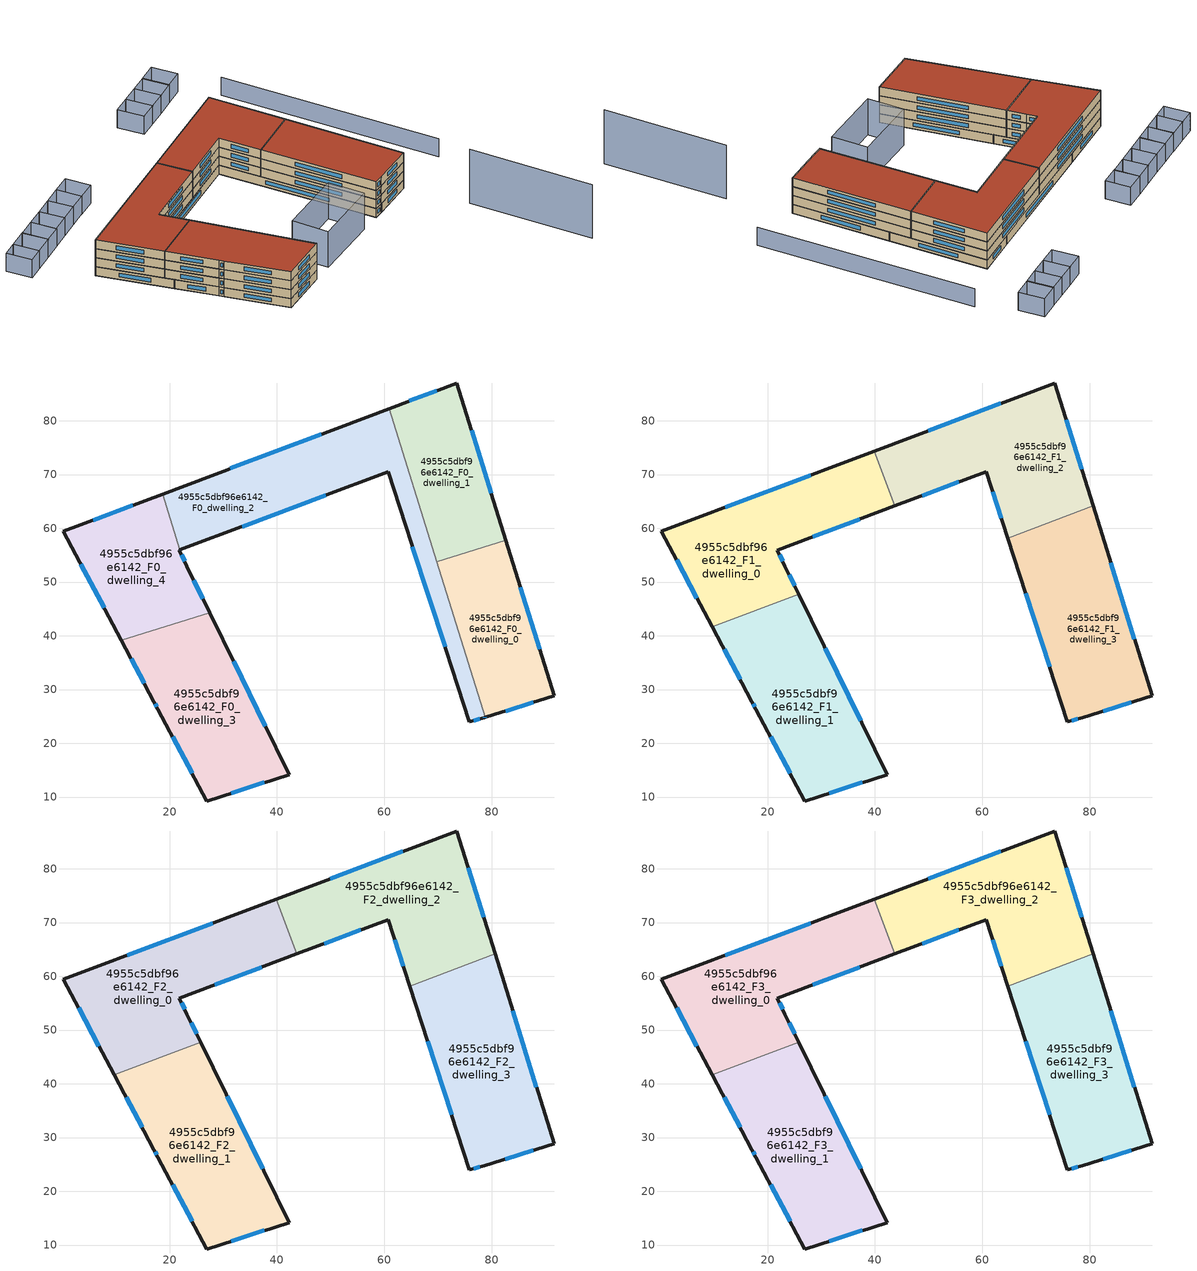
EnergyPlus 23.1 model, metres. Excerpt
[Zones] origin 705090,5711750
4955c5dbf96e6142_F0_dwelling_0
 floor ground (EU_floor_Construction): 91.55,28.8 82.57,57.74 69.74,53.75 78.74,24.81 z0
 wall outside (EU_wall_Construction): 82.57,57.74 91.55,28.8 78.74,24.81 z0:3
 wall to 4955c5dbf96e6142_F0_dwelling_1 (EU_wall_Construction): 69.74,53.75 82.57,57.74 z0:3
 wall to 4955c5dbf96e6142_F0_dwelling_2 (EU_wall_Construction): 78.74,24.81 69.74,53.75 z0:3
 window (EU_Window_Construction): 85.26,49.07 88.86,37.46 / 87.72,27.61 82.57,26.01 z0.9:2.1
4955c5dbf96e6142_F0_dwelling_1
 floor ground (EU_floor_Construction): 82.57,57.74 73.47,87.04 60.87,82.28 69.74,53.75 z0
 wall outside (EU_wall_Construction): 60.87,82.28 73.47,87.04 82.57,57.74 z0:3
 wall to 4955c5dbf96e6142_F0_dwelling_2 (EU_wall_Construction): 69.74,53.75 60.87,82.28 z0:3
 window (EU_Window_Construction): 64.64,83.7 69.7,85.61 / 76.19,78.26 79.85,66.51 z0.9:2.1
4955c5dbf96e6142_F0_dwelling_2
 floor ground (EU_floor_Construction): 78.59,24.77 78.74,24.81 60.87,82.28 18.7,66.38 21.94,55.96 60.66,70.53 75.8,24 z0
 wall outside (EU_wall_Construction): 18.7,66.38 60.87,82.28 / 78.74,24.81 78.59,24.77 75.8,24 60.66,70.53 21.94,55.96 z0:3
 wall to 4955c5dbf96e6142_F0_dwelling_4 (EU_wall_Construction): 21.94,55.96 18.7,66.38 z0:3
 window (EU_Window_Construction): 71.27,37.93 65.19,56.6 / 49.07,66.17 33.53,60.32 / 31.33,71.14 48.25,77.52 / 78.69,24.8 78.64,24.78 / 77.76,24.54 76.64,24.23 z0.9:2.1
4955c5dbf96e6142_F0_dwelling_3
 floor ground (EU_floor_Construction): 42.23,14.18 27.5,44.27 11.04,39.16 17.1,27.76 17.85,26.35 26.95,9.26 z0
 wall outside (EU_wall_Construction): 27.5,44.27 42.23,14.18 26.95,9.26 17.85,26.35 17.1,27.76 11.04,39.16 z0:3
 wall to 4955c5dbf96e6142_F0_dwelling_4 (EU_wall_Construction): 11.04,39.16 27.5,44.27 z0:3
 window (EU_Window_Construction): 15.29,31.17 12.86,35.75 / 31.91,35.26 37.82,23.18 / 37.66,12.71 31.52,10.73 / 24.22,14.38 20.57,21.24 / 17.63,26.78 17.33,27.34 z0.9:2.1
4955c5dbf96e6142_F0_dwelling_4
 floor ground (EU_floor_Construction): 27.5,44.27 23.25,52.95 21.84,55.93 21.94,55.96 18.7,66.38 0.26,59.42 11.04,39.16 z0
 wall outside (EU_wall_Construction): 11.04,39.16 0.26,59.42 18.7,66.38 / 21.94,55.96 21.84,55.93 23.25,52.95 27.5,44.27 z0:3
 window (EU_Window_Construction): 7.82,45.22 3.49,53.35 / 5.78,61.5 13.18,64.29 / 21.91,55.95 21.87,55.94 / 22.26,55.04 22.83,53.84 / 24.52,50.36 26.23,46.87 z0.9:2.1
4955c5dbf96e6142_F1_dwelling_0
 floor to 4955c5dbf96e6142_F0_dwelling_4 (EU_floor_Construction): 25.8,47.75 23.25,52.95 21.84,55.93 21.94,55.97 18.71,66.38 0.26,59.42 9.7,41.68 z3
 floor to 4955c5dbf96e6142_F0_dwelling_2 (EU_floor_Construction): 43.71,64.15 39.86,74.36 18.71,66.38 21.94,55.97 z3
 wall outside (EU_wall_Construction): 9.7,41.68 0.26,59.42 39.86,74.36 / 43.71,64.15 21.84,55.93 23.25,52.95 25.8,47.75 z3:6
 wall to 4955c5dbf96e6142_F1_dwelling_1 (EU_wall_Construction): 25.8,47.75 9.7,41.68 z3:6
 wall to 4955c5dbf96e6142_F1_dwelling_2 (EU_wall_Construction): 39.86,74.36 43.71,64.15 z3:6
 window (EU_Window_Construction): 24.01,51.4 25.03,49.31 / 6.88,46.99 3.09,54.11 / 12.12,63.89 28.01,69.89 / 37.16,61.69 28.39,58.39 / 22.26,55.04 22.83,53.84 z3.9:5.1
4955c5dbf96e6142_F1_dwelling_1
 floor to 4955c5dbf96e6142_F0_dwelling_3 (EU_floor_Construction): 42.23,14.18 27.5,44.27 11.04,39.16 17.1,27.76 17.85,26.35 26.95,9.26 z3
 floor to 4955c5dbf96e6142_F0_dwelling_4 (EU_floor_Construction): 27.5,44.27 25.8,47.75 9.7,41.68 11.04,39.16 z3
 wall outside (EU_wall_Construction): 25.8,47.75 42.23,14.18 26.95,9.26 17.85,26.35 17.1,27.76 9.7,41.68 z3:6
 window (EU_Window_Construction): 24.22,14.38 20.57,21.24 / 17.63,26.78 17.33,27.34 / 14.89,31.93 11.92,37.51 / 30.72,37.7 37.31,24.23 / 37.66,12.71 31.52,10.73 z3.9:5.1
4955c5dbf96e6142_F1_dwelling_2
 floor to 4955c5dbf96e6142_F0_dwelling_1 (EU_floor_Construction): 80.57,64.16 73.47,87.04 60.87,82.28 67.98,59.41 z3
 floor to 4955c5dbf96e6142_F0_dwelling_2 (EU_floor_Construction): 67.98,59.41 60.87,82.28 39.86,74.36 43.71,64.15 60.66,70.53 64.68,58.17 z3
 wall outside (EU_wall_Construction): 39.86,74.36 73.47,87.04 80.57,64.16 / 64.68,58.17 60.66,70.53 43.71,64.15 z3:6
 wall to 4955c5dbf96e6142_F1_dwelling_3 (EU_wall_Construction): 80.57,64.16 64.68,58.17 z3:6
 window (EU_Window_Construction): 49.92,78.15 63.41,83.24 / 75.6,80.19 78.45,71.01 / 63.48,61.87 61.86,66.83 / 55.59,68.62 48.79,66.06 z3.9:5.1
4955c5dbf96e6142_F1_dwelling_3
 floor to 4955c5dbf96e6142_F0_dwelling_0 (EU_floor_Construction): 91.55,28.8 82.57,57.74 69.74,53.75 78.74,24.81 z3
 floor to 4955c5dbf96e6142_F0_dwelling_1 (EU_floor_Construction): 82.57,57.74 80.57,64.16 67.98,59.41 69.74,53.75 z3
 floor to 4955c5dbf96e6142_F0_dwelling_2 (EU_floor_Construction): 78.59,24.77 78.74,24.81 67.98,59.41 64.68,58.17 75.8,24 z3
 wall outside (EU_wall_Construction): 80.57,64.16 91.55,28.8 78.59,24.77 75.8,24 64.68,58.17 z3:6
 window (EU_Window_Construction): 77.76,24.54 76.64,24.23 / 72.47,34.23 68.01,47.94 / 83.86,53.58 88.27,39.39 / 87.67,27.59 82.47,25.97 z3.9:5.1
4955c5dbf96e6142_F2_dwelling_0
 floor to 4955c5dbf96e6142_F1_dwelling_0 (EU_floor_Construction): 25.8,47.75 23.25,52.95 21.84,55.93 43.71,64.15 39.86,74.36 0.26,59.42 9.7,41.68 z6
 wall outside (EU_wall_Construction): 9.7,41.68 0.26,59.42 39.86,74.36 / 43.71,64.15 21.84,55.93 23.25,52.95 25.8,47.75 z6:9
 wall to 4955c5dbf96e6142_F2_dwelling_1 (EU_wall_Construction): 25.8,47.75 9.7,41.68 z6:9
 wall to 4955c5dbf96e6142_F2_dwelling_2 (EU_wall_Construction): 39.86,74.36 43.71,64.15 z6:9
 window (EU_Window_Construction): 24.01,51.4 25.03,49.31 / 6.88,46.99 3.09,54.11 / 12.12,63.89 28.01,69.89 / 37.16,61.69 28.39,58.39 / 22.26,55.04 22.83,53.84 z6.9:8.1
4955c5dbf96e6142_F2_dwelling_1
 floor to 4955c5dbf96e6142_F1_dwelling_1 (EU_floor_Construction): 42.23,14.18 25.8,47.75 9.7,41.68 17.1,27.76 17.85,26.35 26.95,9.26 z6
 wall outside (EU_wall_Construction): 25.8,47.75 42.23,14.18 26.95,9.26 17.85,26.35 17.1,27.76 9.7,41.68 z6:9
 window (EU_Window_Construction): 24.22,14.38 20.57,21.24 / 17.63,26.78 17.33,27.34 / 14.89,31.93 11.92,37.51 / 30.72,37.7 37.31,24.23 / 37.66,12.71 31.52,10.73 z6.9:8.1
4955c5dbf96e6142_F2_dwelling_2
 floor to 4955c5dbf96e6142_F1_dwelling_2 (EU_floor_Construction): 80.57,64.16 73.47,87.04 39.86,74.36 43.71,64.15 60.66,70.53 64.68,58.17 z6
 wall outside (EU_wall_Construction): 39.86,74.36 73.47,87.04 80.57,64.16 / 64.68,58.17 60.66,70.53 43.71,64.15 z6:9
 wall to 4955c5dbf96e6142_F2_dwelling_3 (EU_wall_Construction): 80.57,64.16 64.68,58.17 z6:9
 window (EU_Window_Construction): 49.92,78.15 63.41,83.24 / 75.6,80.19 78.45,71.01 / 63.48,61.87 61.86,66.83 / 55.59,68.62 48.79,66.06 z6.9:8.1
4955c5dbf96e6142_F2_dwelling_3
 floor to 4955c5dbf96e6142_F1_dwelling_3 (EU_floor_Construction): 91.55,28.8 80.57,64.16 64.68,58.17 75.8,24 78.59,24.77 z6
 wall outside (EU_wall_Construction): 80.57,64.16 91.55,28.8 78.59,24.77 75.8,24 64.68,58.17 z6:9
 window (EU_Window_Construction): 77.76,24.54 76.64,24.23 / 72.47,34.23 68.01,47.94 / 83.86,53.58 88.27,39.39 / 87.67,27.59 82.47,25.97 z6.9:8.1
4955c5dbf96e6142_F3_dwelling_0
 floor to 4955c5dbf96e6142_F2_dwelling_0 (EU_floor_Construction): 25.8,47.75 23.25,52.95 21.84,55.93 43.71,64.15 39.86,74.36 0.26,59.42 9.7,41.68 z9
 wall outside (EU_wall_Construction): 9.7,41.68 0.26,59.42 39.86,74.36 / 43.71,64.15 21.84,55.93 23.25,52.95 25.8,47.75 z9:12
 wall to 4955c5dbf96e6142_F3_dwelling_1 (EU_wall_Construction): 25.8,47.75 9.7,41.68 z9:12
 wall to 4955c5dbf96e6142_F3_dwelling_2 (EU_wall_Construction): 39.86,74.36 43.71,64.15 z9:12
 window (EU_Window_Construction): 24.01,51.4 25.03,49.31 / 6.88,46.99 3.09,54.11 / 12.12,63.89 28.01,69.89 / 37.16,61.69 28.39,58.39 / 22.26,55.04 22.83,53.84 z9.9:11.1
 roof outside (EU_roof_Construction): 39.86,74.36 43.71,64.15 21.84,55.93 23.25,52.95 25.8,47.75 9.7,41.68 0.26,59.42 z12
4955c5dbf96e6142_F3_dwelling_1
 floor to 4955c5dbf96e6142_F2_dwelling_1 (EU_floor_Construction): 42.23,14.18 25.8,47.75 9.7,41.68 17.1,27.76 17.85,26.35 26.95,9.26 z9
 wall outside (EU_wall_Construction): 25.8,47.75 42.23,14.18 26.95,9.26 17.85,26.35 17.1,27.76 9.7,41.68 z9:12
 window (EU_Window_Construction): 24.22,14.38 20.57,21.24 / 17.63,26.78 17.33,27.34 / 14.89,31.93 11.92,37.51 / 30.72,37.7 37.31,24.23 / 37.66,12.71 31.52,10.73 z9.9:11.1
 roof outside (EU_roof_Construction): 25.8,47.75 42.23,14.18 26.95,9.26 17.85,26.35 17.1,27.76 9.7,41.68 z12
4955c5dbf96e6142_F3_dwelling_2
 floor to 4955c5dbf96e6142_F2_dwelling_2 (EU_floor_Construction): 80.57,64.16 73.47,87.04 39.86,74.36 43.71,64.15 60.66,70.53 64.68,58.17 z9
 wall outside (EU_wall_Construction): 39.86,74.36 73.47,87.04 80.57,64.16 / 64.68,58.17 60.66,70.53 43.71,64.15 z9:12
 wall to 4955c5dbf96e6142_F3_dwelling_3 (EU_wall_Construction): 80.57,64.16 64.68,58.17 z9:12
 window (EU_Window_Construction): 49.92,78.15 63.41,83.24 / 75.6,80.19 78.45,71.01 / 63.48,61.87 61.86,66.83 / 55.59,68.62 48.79,66.06 z9.9:11.1
 roof outside (EU_roof_Construction): 73.47,87.04 80.57,64.16 64.68,58.17 60.66,70.53 43.71,64.15 39.86,74.36 z12
4955c5dbf96e6142_F3_dwelling_3
 floor to 4955c5dbf96e6142_F2_dwelling_3 (EU_floor_Construction): 91.55,28.8 80.57,64.16 64.68,58.17 75.8,24 78.59,24.77 z9
 wall outside (EU_wall_Construction): 80.57,64.16 91.55,28.8 78.59,24.77 75.8,24 64.68,58.17 z9:12
 window (EU_Window_Construction): 77.76,24.54 76.64,24.23 / 72.47,34.23 68.01,47.94 / 83.86,53.58 88.27,39.39 / 87.67,27.59 82.47,25.97 z9.9:11.1
 roof outside (EU_roof_Construction): 80.57,64.16 91.55,28.8 78.59,24.77 75.8,24 64.68,58.17 z12
shading: 110.47,-26.14 99.27,10.56 z0:18; 109.84,33.05 89.33,97.69 / 68.36,111.05 71.24,103.46 / 71.24,103.46 65.77,101.39 / 65.77,101.39 62.9,108.98 / 62.9,108.98 68.36,111.05 / 71.24,103.46 68.36,111.05 / 68.36,111.05 73.66,113.06 / 73.66,113.06 76.53,105.46 / 76.53,105.46 71.24,103.46 / 82.2,107.61 76.36,105.4 / 76.36,105.4 73.49,113 / 73.49,113 79.33,115.21 / 79.33,115.21 82.2,107.61 / -8.11,73.06 -12.7,71.31 / -12.7,71.31 -15.54,78.76 / -15.54,78.76 -10.95,80.51 / -10.95,80.51 -8.11,73.06 / -2.23,75.29 -8.15,73.04 / -8.15,73.04 -10.94,80.42 / -10.94,80.42 -5.03,82.66 / -5.03,82.66 -2.23,75.29 / -5.16,82.58 0.36,84.7 / 0.36,84.7 3.18,77.38 / 3.18,77.38 -2.34,75.25 / -2.34,75.25 -5.16,82.58 / 5.86,86.78 8.58,79.43 / 8.58,79.43 3.01,77.37 / 3.01,77.37 0.29,84.73 / 0.29,84.73 5.86,86.78 / 14.23,81.71 8.54,79.52 / 8.54,79.52 5.76,86.75 / 5.76,86.75 11.45,88.94 / 11.45,88.94 14.23,81.71 / 11.44,88.93 16.96,91.02 / 16.96,91.02 19.7,83.79 / 19.7,83.79 14.18,81.69 / 14.18,81.69 11.44,88.93 / 22.6,93.17 25.3,85.88 / 25.3,85.88 19.6,83.76 / 19.6,83.76 16.9,91.06 / 16.9,91.06 22.6,93.17 / 60.34,99.33 57.45,106.91 / 57.45,106.91 62.9,108.99 / 62.9,108.99 65.79,101.4 / 65.79,101.4 60.34,99.33 z0:6; 45.38,26.94 66.07,33.19 / 66.07,33.19 69.36,22.3 / 69.36,22.3 48.67,16.05 / 48.67,16.05 45.38,26.94 z0:12
[Building]
EU S2 Campaign: North Axis=0; Terrain=City; Solar Distribution=FullExterior
[Site:Location]
London: Latitude=51.5; Longitude=-0.5; Time Zone=0; Elevation=25
[SizingPeriod:WeatherFileDays]
AnnualSizingPeriod: Begin Month=1; Begin Day of Month=1; End Month=12; End Day of Month=31; Day of Week for Start Day=Monday; Use Weather File Daylight Saving Period=No; Use Weather File Rain and Snow Indicators=No
[MATERIAL]
EU_InternalMass_Material: Roughness=MediumRough; Thickness=0.1; Conductivity=1; Density=1800; Specific Heat=900; Thermal Absorptance=0.9; Solar Absorptance=0.7; Visible Absorptance=0.7
[MATERIAL:NOMASS] Roughness=MediumRough; Thermal Absorptance=0.9; Solar Absorptance=0.7; Visible Absorptance=0.7
Name | Thermal Resistance
EU_wall_NoMass | 1.04674
EU_roof_NoMass | 4.32442
EU_floor_NoMass | 2.04616
[WINDOWMATERIAL:SIMPLEGLAZINGSYSTEM]
EU_Window_SimpleGlazing: UFactor=4.25843; Solar Heat Gain Coefficient=0.85; Visible Transmittance=0.85
[CONSTRUCTION]
EU_wall_Construction: EU_wall_NoMass
EU_roof_Construction: EU_roof_NoMass
EU_floor_Construction: EU_floor_NoMass
EU_InternalMass_Construction: EU_InternalMass_Material
EU_Window_Construction: EU_Window_SimpleGlazing
[ZONE] Type=1; Multiplier=1; Ceiling Height=autocalculate; Floor Area=autocalculate; Part of Total Floor Area=Yes
Name | Volume
4955c5dbf96e6142_F0_dwelling_0 | 1220.66
4955c5dbf96e6142_F1_dwelling_0; 4955c5dbf96e6142_F2_dwelling_0; 4955c5dbf96e6142_F3_dwelling_0 | 1830.98
4955c5dbf96e6142_F0_dwelling_1 | 1220.7
4955c5dbf96e6142_F1_dwelling_1; 4955c5dbf96e6142_F2_dwelling_1; 4955c5dbf96e6142_F3_dwelling_1 | 1830.95
4955c5dbf96e6142_F0_dwelling_2 | 1970.3
4955c5dbf96e6142_F1_dwelling_2; 4955c5dbf96e6142_F2_dwelling_2; 4955c5dbf96e6142_F3_dwelling_2 | 1830.97
4955c5dbf96e6142_F0_dwelling_3 | 1658.93
4955c5dbf96e6142_F1_dwelling_3; 4955c5dbf96e6142_F2_dwelling_3; 4955c5dbf96e6142_F3_dwelling_3 | 1830.96
4955c5dbf96e6142_F0_dwelling_4 | 1253.31
[INTERNALMASS] Construction=EU_InternalMass_Construction
Name | Zone or ZoneList | Surface Area
4955c5dbf96e6142_F0_dwelling_0_EU_InternalMass | 4955c5dbf96e6142_F0_dwelling_0 | 406.888
4955c5dbf96e6142_F0_dwelling_1_EU_InternalMass | 4955c5dbf96e6142_F0_dwelling_1 | 406.899
4955c5dbf96e6142_F0_dwelling_2_EU_InternalMass | 4955c5dbf96e6142_F0_dwelling_2 | 656.766
4955c5dbf96e6142_F0_dwelling_3_EU_InternalMass | 4955c5dbf96e6142_F0_dwelling_3 | 552.968
4955c5dbf96e6142_F0_dwelling_4_EU_InternalMass | 4955c5dbf96e6142_F0_dwelling_4 | 417.767
4955c5dbf96e6142_F1_dwelling_0_EU_InternalMass | 4955c5dbf96e6142_F1_dwelling_0 | 610.34
4955c5dbf96e6142_F1_dwelling_1_EU_InternalMass | 4955c5dbf96e6142_F1_dwelling_1 | 610.313
4955c5dbf96e6142_F1_dwelling_2_EU_InternalMass | 4955c5dbf96e6142_F1_dwelling_2 | 610.323
4955c5dbf96e6142_F1_dwelling_3_EU_InternalMass | 4955c5dbf96e6142_F1_dwelling_3 | 610.322
4955c5dbf96e6142_F2_dwelling_0_EU_InternalMass | 4955c5dbf96e6142_F2_dwelling_0 | 610.34
4955c5dbf96e6142_F2_dwelling_1_EU_InternalMass | 4955c5dbf96e6142_F2_dwelling_1 | 610.313
4955c5dbf96e6142_F2_dwelling_2_EU_InternalMass | 4955c5dbf96e6142_F2_dwelling_2 | 610.323
4955c5dbf96e6142_F2_dwelling_3_EU_InternalMass | 4955c5dbf96e6142_F2_dwelling_3 | 610.322
4955c5dbf96e6142_F3_dwelling_0_EU_InternalMass | 4955c5dbf96e6142_F3_dwelling_0 | 610.34
4955c5dbf96e6142_F3_dwelling_1_EU_InternalMass | 4955c5dbf96e6142_F3_dwelling_1 | 610.313
4955c5dbf96e6142_F3_dwelling_2_EU_InternalMass | 4955c5dbf96e6142_F3_dwelling_2 | 610.323
4955c5dbf96e6142_F3_dwelling_3_EU_InternalMass | 4955c5dbf96e6142_F3_dwelling_3 | 610.322
[OTHEREQUIPMENT] Fuel Type=Electricity; Design Level Calculation Method=Watts/Area; Power per Zone Floor Area=1; Fraction Latent=0; Fraction Radiant=0; Fraction Lost=0; Carbon Dioxide Generation Rate=0; EndUse Subcategory=EU_Step8_InternalGains
Name | Zone or ZoneList or Space or SpaceList | Schedule
EU_Step8_InternalGain_4955c5dbf96e6142_F0_dwelling_0_f000 | 4955c5dbf96e6142_F0_dwelling_0 | EU_Step8_GainSchedule_4955c5dbf96e6142_F0_dwelling_0_f000
EU_Step8_InternalGain_4955c5dbf96e6142_F0_dwelling_1_f000 | 4955c5dbf96e6142_F0_dwelling_1 | EU_Step8_GainSchedule_4955c5dbf96e6142_F0_dwelling_1_f000
EU_Step8_InternalGain_4955c5dbf96e6142_F0_dwelling_2_f000 | 4955c5dbf96e6142_F0_dwelling_2 | EU_Step8_GainSchedule_4955c5dbf96e6142_F0_dwelling_2_f000
EU_Step8_InternalGain_4955c5dbf96e6142_F0_dwelling_3_f000 | 4955c5dbf96e6142_F0_dwelling_3 | EU_Step8_GainSchedule_4955c5dbf96e6142_F0_dwelling_3_f000
EU_Step8_InternalGain_4955c5dbf96e6142_F0_dwelling_4_f000 | 4955c5dbf96e6142_F0_dwelling_4 | EU_Step8_GainSchedule_4955c5dbf96e6142_F0_dwelling_4_f000
EU_Step8_InternalGain_4955c5dbf96e6142_F1_dwelling_0_f000 | 4955c5dbf96e6142_F1_dwelling_0 | EU_Step8_GainSchedule_4955c5dbf96e6142_F1_dwelling_0_f000
EU_Step8_InternalGain_4955c5dbf96e6142_F1_dwelling_1_f000 | 4955c5dbf96e6142_F1_dwelling_1 | EU_Step8_GainSchedule_4955c5dbf96e6142_F1_dwelling_1_f000
EU_Step8_InternalGain_4955c5dbf96e6142_F1_dwelling_2_f000 | 4955c5dbf96e6142_F1_dwelling_2 | EU_Step8_GainSchedule_4955c5dbf96e6142_F1_dwelling_2_f000
EU_Step8_InternalGain_4955c5dbf96e6142_F1_dwelling_3_f000 | 4955c5dbf96e6142_F1_dwelling_3 | EU_Step8_GainSchedule_4955c5dbf96e6142_F1_dwelling_3_f000
EU_Step8_InternalGain_4955c5dbf96e6142_F2_dwelling_0_f000 | 4955c5dbf96e6142_F2_dwelling_0 | EU_Step8_GainSchedule_4955c5dbf96e6142_F2_dwelling_0_f000
EU_Step8_InternalGain_4955c5dbf96e6142_F2_dwelling_1_f000 | 4955c5dbf96e6142_F2_dwelling_1 | EU_Step8_GainSchedule_4955c5dbf96e6142_F2_dwelling_1_f000
EU_Step8_InternalGain_4955c5dbf96e6142_F2_dwelling_2_f000 | 4955c5dbf96e6142_F2_dwelling_2 | EU_Step8_GainSchedule_4955c5dbf96e6142_F2_dwelling_2_f000
EU_Step8_InternalGain_4955c5dbf96e6142_F2_dwelling_3_f000 | 4955c5dbf96e6142_F2_dwelling_3 | EU_Step8_GainSchedule_4955c5dbf96e6142_F2_dwelling_3_f000
EU_Step8_InternalGain_4955c5dbf96e6142_F3_dwelling_0_f000 | 4955c5dbf96e6142_F3_dwelling_0 | EU_Step8_GainSchedule_4955c5dbf96e6142_F3_dwelling_0_f000
EU_Step8_InternalGain_4955c5dbf96e6142_F3_dwelling_1_f000 | 4955c5dbf96e6142_F3_dwelling_1 | EU_Step8_GainSchedule_4955c5dbf96e6142_F3_dwelling_1_f000
EU_Step8_InternalGain_4955c5dbf96e6142_F3_dwelling_2_f000 | 4955c5dbf96e6142_F3_dwelling_2 | EU_Step8_GainSchedule_4955c5dbf96e6142_F3_dwelling_2_f000
EU_Step8_InternalGain_4955c5dbf96e6142_F3_dwelling_3_f000 | 4955c5dbf96e6142_F3_dwelling_3 | EU_Step8_GainSchedule_4955c5dbf96e6142_F3_dwelling_3_f000
[ZONEVENTILATION:DESIGNFLOWRATE] Schedule=EU_AlwaysOn; Design Flow Rate Calculation Method=AirChanges/Hour; Air Changes per Hour=0.488719; Ventilation Type=Natural; Fan Pressure Rise=0; Fan Total Efficiency=1; Constant Term Coefficient=1; Temperature Term Coefficient=0; Velocity Term Coefficient=0; Velocity Squared Term Coefficient=0; Minimum Indoor Temperature=-100; Maximum Indoor Temperature=100; Delta Temperature=-100; Minimum Outdoor Temperature=-100; Maximum Outdoor Temperature=100; Maximum Wind Speed=40
Name | Zone or ZoneList or Space or SpaceList
EU_ConstantAir_4955c5dbf96e6142_F0_dwelling_0 | 4955c5dbf96e6142_F0_dwelling_0
EU_ConstantAir_4955c5dbf96e6142_F0_dwelling_1 | 4955c5dbf96e6142_F0_dwelling_1
EU_ConstantAir_4955c5dbf96e6142_F0_dwelling_2 | 4955c5dbf96e6142_F0_dwelling_2
EU_ConstantAir_4955c5dbf96e6142_F0_dwelling_3 | 4955c5dbf96e6142_F0_dwelling_3
EU_ConstantAir_4955c5dbf96e6142_F0_dwelling_4 | 4955c5dbf96e6142_F0_dwelling_4
EU_ConstantAir_4955c5dbf96e6142_F1_dwelling_0 | 4955c5dbf96e6142_F1_dwelling_0
EU_ConstantAir_4955c5dbf96e6142_F1_dwelling_1 | 4955c5dbf96e6142_F1_dwelling_1
EU_ConstantAir_4955c5dbf96e6142_F1_dwelling_2 | 4955c5dbf96e6142_F1_dwelling_2
EU_ConstantAir_4955c5dbf96e6142_F1_dwelling_3 | 4955c5dbf96e6142_F1_dwelling_3
EU_ConstantAir_4955c5dbf96e6142_F2_dwelling_0 | 4955c5dbf96e6142_F2_dwelling_0
EU_ConstantAir_4955c5dbf96e6142_F2_dwelling_1 | 4955c5dbf96e6142_F2_dwelling_1
EU_ConstantAir_4955c5dbf96e6142_F2_dwelling_2 | 4955c5dbf96e6142_F2_dwelling_2
EU_ConstantAir_4955c5dbf96e6142_F2_dwelling_3 | 4955c5dbf96e6142_F2_dwelling_3
EU_ConstantAir_4955c5dbf96e6142_F3_dwelling_0 | 4955c5dbf96e6142_F3_dwelling_0
EU_ConstantAir_4955c5dbf96e6142_F3_dwelling_1 | 4955c5dbf96e6142_F3_dwelling_1
EU_ConstantAir_4955c5dbf96e6142_F3_dwelling_2 | 4955c5dbf96e6142_F3_dwelling_2
EU_ConstantAir_4955c5dbf96e6142_F3_dwelling_3 | 4955c5dbf96e6142_F3_dwelling_3
[HVACTEMPLATE:THERMOSTAT] Constant Heating Setpoint=20; Constant Cooling Setpoint=50
EU_HeatOnly_4955c5dbf96e6142_F0_dwelling_0; EU_HeatOnly_4955c5dbf96e6142_F0_dwelling_1; EU_HeatOnly_4955c5dbf96e6142_F0_dwelling_2; EU_HeatOnly_4955c5dbf96e6142_F0_dwelling_3; EU_HeatOnly_4955c5dbf96e6142_F0_dwelling_4; EU_HeatOnly_4955c5dbf96e6142_F1_dwelling_0; EU_HeatOnly_4955c5dbf96e6142_F1_dwelling_1; EU_HeatOnly_4955c5dbf96e6142_F1_dwelling_2; EU_HeatOnly_4955c5dbf96e6142_F1_dwelling_3; EU_HeatOnly_4955c5dbf96e6142_F2_dwelling_0; EU_HeatOnly_4955c5dbf96e6142_F2_dwelling_1; EU_HeatOnly_4955c5dbf96e6142_F2_dwelling_2; EU_HeatOnly_4955c5dbf96e6142_F2_dwelling_3; EU_HeatOnly_4955c5dbf96e6142_F3_dwelling_0; EU_HeatOnly_4955c5dbf96e6142_F3_dwelling_1; EU_HeatOnly_4955c5dbf96e6142_F3_dwelling_2; EU_HeatOnly_4955c5dbf96e6142_F3_dwelling_3
[HVACTEMPLATE:ZONE:IDEALLOADSAIRSYSTEM] System Availability Schedule=EU_AlwaysOn; Maximum Heating Supply Air Temperature=50; Minimum Cooling Supply Air Temperature=13; Maximum Heating Supply Air Humidity Ratio=0.0156; Minimum Cooling Supply Air Humidity Ratio=0.0077; Heating Limit=NoLimit; Cooling Limit=NoLimit; Heating Availability Schedule=EU_AlwaysOn; Cooling Availability Schedule=EU_CoolingOff; Dehumidification Control Type=ConstantSensibleHeatRatio; Cooling Sensible Heat Ratio=0.7; Dehumidification Setpoint=60; Humidification Control Type=None; Humidification Setpoint=30; Outdoor Air Method=None; Outdoor Air Flow Rate per Person=0.00944; Outdoor Air Flow Rate per Zone Floor Area=0; Outdoor Air Flow Rate per Zone=0; Demand Controlled Ventilation Type=None; Outdoor Air Economizer Type=NoEconomizer; Heat Recovery Type=None; Sensible Heat Recovery Effectiveness=0.7; Latent Heat Recovery Effectiveness=0.65
Name | Template Thermostat
4955c5dbf96e6142_F0_dwelling_0 | EU_HeatOnly_4955c5dbf96e6142_F0_dwelling_0
4955c5dbf96e6142_F0_dwelling_1 | EU_HeatOnly_4955c5dbf96e6142_F0_dwelling_1
4955c5dbf96e6142_F0_dwelling_2 | EU_HeatOnly_4955c5dbf96e6142_F0_dwelling_2
4955c5dbf96e6142_F0_dwelling_3 | EU_HeatOnly_4955c5dbf96e6142_F0_dwelling_3
4955c5dbf96e6142_F0_dwelling_4 | EU_HeatOnly_4955c5dbf96e6142_F0_dwelling_4
4955c5dbf96e6142_F1_dwelling_0 | EU_HeatOnly_4955c5dbf96e6142_F1_dwelling_0
4955c5dbf96e6142_F1_dwelling_1 | EU_HeatOnly_4955c5dbf96e6142_F1_dwelling_1
4955c5dbf96e6142_F1_dwelling_2 | EU_HeatOnly_4955c5dbf96e6142_F1_dwelling_2
4955c5dbf96e6142_F1_dwelling_3 | EU_HeatOnly_4955c5dbf96e6142_F1_dwelling_3
4955c5dbf96e6142_F2_dwelling_0 | EU_HeatOnly_4955c5dbf96e6142_F2_dwelling_0
4955c5dbf96e6142_F2_dwelling_1 | EU_HeatOnly_4955c5dbf96e6142_F2_dwelling_1
4955c5dbf96e6142_F2_dwelling_2 | EU_HeatOnly_4955c5dbf96e6142_F2_dwelling_2
4955c5dbf96e6142_F2_dwelling_3 | EU_HeatOnly_4955c5dbf96e6142_F2_dwelling_3
4955c5dbf96e6142_F3_dwelling_0 | EU_HeatOnly_4955c5dbf96e6142_F3_dwelling_0
4955c5dbf96e6142_F3_dwelling_1 | EU_HeatOnly_4955c5dbf96e6142_F3_dwelling_1
4955c5dbf96e6142_F3_dwelling_2 | EU_HeatOnly_4955c5dbf96e6142_F3_dwelling_2
4955c5dbf96e6142_F3_dwelling_3 | EU_HeatOnly_4955c5dbf96e6142_F3_dwelling_3
[SIZING:ZONE] Zone Cooling Design Supply Air Temperature Input Method=SupplyAirTemperature; Zone Cooling Design Supply Air Temperature=13; Zone Heating Design Supply Air Temperature Input Method=SupplyAirTemperature; Zone Heating Design Supply Air Temperature=50; Zone Cooling Design Supply Air Humidity Ratio=0.008; Zone Heating Design Supply Air Humidity Ratio=0.008; Cooling Design Air Flow Method=DesignDay; Cooling Design Air Flow Rate=0; Cooling Minimum Air Flow per Zone Floor Area=0.000762; Cooling Minimum Air Flow=0; Cooling Minimum Air Flow Fraction=0.2; Heating Design Air Flow Method=DesignDay; Heating Design Air Flow Rate=0; Heating Maximum Air Flow per Zone Floor Area=0.002032; Heating Maximum Air Flow=0.141576; Heating Maximum Air Flow Fraction=0.3; Account for Dedicated Outdoor Air System=No; Dedicated Outdoor Air System Control Strategy=NeutralSupplyAir; Dedicated Outdoor Air Low Setpoint Temperature for Design=autosize; Dedicated Outdoor Air High Setpoint Temperature for Design=autosize; Zone Load Sizing Method=Sensible Load Only No Latent Load; Zone Latent Cooling Design Supply Air Humidity Ratio Input Method=HumidityRatioDifference; Zone Cooling Design Supply Air Humidity Ratio Difference=0.005; Zone Latent Heating Design Supply Air Humidity Ratio Input Method=HumidityRatioDifference; Zone Humidification Design Supply Air Humidity Ratio Difference=0.005
4955c5dbf96e6142_F0_dwelling_0; 4955c5dbf96e6142_F0_dwelling_1; 4955c5dbf96e6142_F0_dwelling_2; 4955c5dbf96e6142_F0_dwelling_3; 4955c5dbf96e6142_F0_dwelling_4; 4955c5dbf96e6142_F1_dwelling_0; 4955c5dbf96e6142_F1_dwelling_1; 4955c5dbf96e6142_F1_dwelling_2; 4955c5dbf96e6142_F1_dwelling_3; 4955c5dbf96e6142_F2_dwelling_0; 4955c5dbf96e6142_F2_dwelling_1; 4955c5dbf96e6142_F2_dwelling_2; 4955c5dbf96e6142_F2_dwelling_3; 4955c5dbf96e6142_F3_dwelling_0; 4955c5dbf96e6142_F3_dwelling_1; 4955c5dbf96e6142_F3_dwelling_2; 4955c5dbf96e6142_F3_dwelling_3
[SCHEDULE:CONSTANT]
Name | Hourly Value
EU_AlwaysOn | 1
EU_CoolingOff | 0
[SCHEDULE:FILE] Column Number=1; Rows to Skip at Top=0; Number of Hours of Data=8760; Column Separator=Comma; Interpolate to Timestep=No; Minutes per Item=60; Adjust Schedule for Daylight Savings=Yes
Name | File
EU_Step8_GainSchedule_4955c5dbf96e6142_F0_dwelling_0_f000 | ../../schedules/4955c5dbf96e6142/4955c5dbf96e6142_F0_dwelling_0_f000_gain.csv
EU_Step8_GainSchedule_4955c5dbf96e6142_F0_dwelling_1_f000 | ../../schedules/4955c5dbf96e6142/4955c5dbf96e6142_F0_dwelling_1_f000_gain.csv
EU_Step8_GainSchedule_4955c5dbf96e6142_F0_dwelling_2_f000 | ../../schedules/4955c5dbf96e6142/4955c5dbf96e6142_F0_dwelling_2_f000_gain.csv
EU_Step8_GainSchedule_4955c5dbf96e6142_F0_dwelling_3_f000 | ../../schedules/4955c5dbf96e6142/4955c5dbf96e6142_F0_dwelling_3_f000_gain.csv
EU_Step8_GainSchedule_4955c5dbf96e6142_F0_dwelling_4_f000 | ../../schedules/4955c5dbf96e6142/4955c5dbf96e6142_F0_dwelling_4_f000_gain.csv
EU_Step8_GainSchedule_4955c5dbf96e6142_F1_dwelling_0_f000 | ../../schedules/4955c5dbf96e6142/4955c5dbf96e6142_F1_dwelling_0_f000_gain.csv
EU_Step8_GainSchedule_4955c5dbf96e6142_F1_dwelling_1_f000 | ../../schedules/4955c5dbf96e6142/4955c5dbf96e6142_F1_dwelling_1_f000_gain.csv
EU_Step8_GainSchedule_4955c5dbf96e6142_F1_dwelling_2_f000 | ../../schedules/4955c5dbf96e6142/4955c5dbf96e6142_F1_dwelling_2_f000_gain.csv
EU_Step8_GainSchedule_4955c5dbf96e6142_F1_dwelling_3_f000 | ../../schedules/4955c5dbf96e6142/4955c5dbf96e6142_F1_dwelling_3_f000_gain.csv
EU_Step8_GainSchedule_4955c5dbf96e6142_F2_dwelling_0_f000 | ../../schedules/4955c5dbf96e6142/4955c5dbf96e6142_F2_dwelling_0_f000_gain.csv
EU_Step8_GainSchedule_4955c5dbf96e6142_F2_dwelling_1_f000 | ../../schedules/4955c5dbf96e6142/4955c5dbf96e6142_F2_dwelling_1_f000_gain.csv
EU_Step8_GainSchedule_4955c5dbf96e6142_F2_dwelling_2_f000 | ../../schedules/4955c5dbf96e6142/4955c5dbf96e6142_F2_dwelling_2_f000_gain.csv
EU_Step8_GainSchedule_4955c5dbf96e6142_F2_dwelling_3_f000 | ../../schedules/4955c5dbf96e6142/4955c5dbf96e6142_F2_dwelling_3_f000_gain.csv
EU_Step8_GainSchedule_4955c5dbf96e6142_F3_dwelling_0_f000 | ../../schedules/4955c5dbf96e6142/4955c5dbf96e6142_F3_dwelling_0_f000_gain.csv
EU_Step8_GainSchedule_4955c5dbf96e6142_F3_dwelling_1_f000 | ../../schedules/4955c5dbf96e6142/4955c5dbf96e6142_F3_dwelling_1_f000_gain.csv
EU_Step8_GainSchedule_4955c5dbf96e6142_F3_dwelling_2_f000 | ../../schedules/4955c5dbf96e6142/4955c5dbf96e6142_F3_dwelling_2_f000_gain.csv
EU_Step8_GainSchedule_4955c5dbf96e6142_F3_dwelling_3_f000 | ../../schedules/4955c5dbf96e6142/4955c5dbf96e6142_F3_dwelling_3_f000_gain.csv
